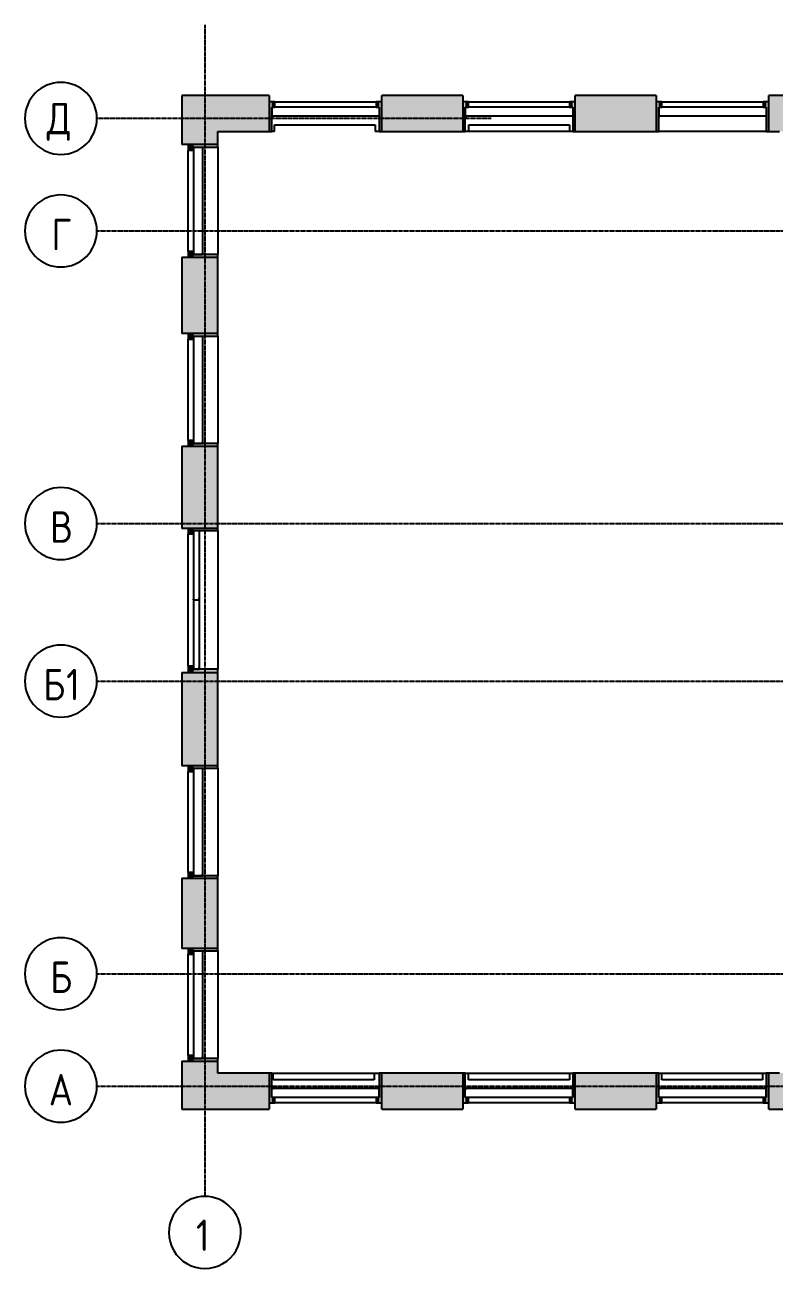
# Model space of a CAD drawing. Extents: x -4056 to 455774, y -7500 to 28668.
# Drawn here: x 113795 to 130445, y -3300 to 24363 of the extents above; entities that cross this region are included whole.
import ezdxf

# ---------------------------------------------------------------- set-up
doc = ezdxf.new("R2010")
doc.units = 0
doc.linetypes.add('ADSK_ЛИНИЯ_СЕТКИ', pattern=[21, 12, -3, 3, -3])
for name, color, linetype in [('КАРКАС_ИМПОСТ', 7, 'CONTINUOUS'), ('ОКНА', 7, 'CONTINUOUS'), ('ОСИ', 7, 'CONTINUOUS'), ('СТЕНЫ', 7, 'CONTINUOUS'), ('СТЕНЫ_РАЗРЕЗ', 7, 'CONTINUOUS')]:
    doc.layers.add(name, color=color, linetype=linetype)
doc.styles.add('GOST_COMMON_1', font='GOST Common.ttf', dxfattribs={"width": 0.9, "height": 700})

# ---------------------------------------------------------------- blocks, each defined once
blk = doc.blocks.new('*U188')
at = {"layer": 'СТЕНЫ'}
for points in [[(117284.529141, 275.135494), (117284.529141, 1075.135494), (119224.529141, 275.135494)], [(119224.529141, 275.135494), (117284.529141, 1075.135494), (119224.529141, 1075.135494)], [(121724.529141, 275.135494), (121724.529141, 1075.135494), (123524.529141, 275.135494)], [(123524.529141, 275.135494), (121724.529141, 1075.135494), (123524.529141, 1075.135494)], [(126024.529141, 275.135494), (126024.529141, 1075.135494), (127076.594351, 275.135494)], [(127076.594351, 275.135494), (126024.529141, 1075.135494), (127076.594351, 1075.135494)], [(127076.594351, 275.135494), (127076.594351, 1075.135494), (127824.529141, 275.135494)], [(127824.529141, 275.135494), (127076.594351, 1075.135494), (127824.529141, 1075.135494)], [(130324.529141, 275.135494), (130324.529141, 1075.135494), (132124.529141, 275.135494)], [(132124.529141, 275.135494), (130324.529141, 1075.135494), (132124.529141, 1075.135494)], [(134624.529141, 275.135494), (134624.529141, 1075.135494), (135004.529141, 275.135494)], [(135004.529141, 275.135494), (134624.529141, 1075.135494), (135004.529141, 1075.135494)]]:
    blk.add_solid(points, dxfattribs=at)
blk = doc.blocks.new('*U189')
at = {"layer": 'СТЕНЫ'}
for points in [[(117284.529141, 21705.135494), (117284.529141, 22795.135494), (118084.529141, 21705.135494)], [(118084.529141, 21705.135494), (117284.529141, 22795.135494), (118084.529141, 22795.135494)], [(117284.529141, 17505.135494), (117284.529141, 19205.135494), (118084.529141, 17505.135494)], [(118084.529141, 17505.135494), (117284.529141, 19205.135494), (118084.529141, 19205.135494)], [(117284.529141, 13175.135494), (117284.529141, 15005.135494), (118084.529141, 13175.135494)], [(118084.529141, 13175.135494), (117284.529141, 15005.135494), (118084.529141, 15005.135494)], [(117284.529141, 7905.135494), (117284.529141, 9975.135494), (118084.529141, 7905.135494)], [(118084.529141, 7905.135494), (117284.529141, 9975.135494), (118084.529141, 9975.135494)], [(117284.529141, 3845.135494), (117284.529141, 5405.135494), (118084.529141, 3845.135494)], [(118084.529141, 3845.135494), (117284.529141, 5405.135494), (118084.529141, 5405.135494)], [(117284.529141, 1075.135494), (117284.529141, 1345.135494), (118084.529141, 1075.135494)], [(118084.529141, 1075.135494), (117284.529141, 1345.135494), (118084.529141, 1345.135494)]]:
    blk.add_solid(points, dxfattribs=at)
blk = doc.blocks.new('*U190')
at = {"layer": 'СТЕНЫ'}
for points in [[(118084.529141, 21995.135494), (118084.529141, 22795.135494), (119224.529141, 21995.135494)], [(119224.529141, 21995.135494), (118084.529141, 22795.135494), (119224.529141, 22795.135494)], [(121724.529141, 21995.135494), (121724.529141, 22795.135494), (123524.529141, 21995.135494)], [(123524.529141, 21995.135494), (121724.529141, 22795.135494), (123524.529141, 22795.135494)], [(126024.529141, 21995.135494), (126024.529141, 22795.135494), (127076.594351, 21995.135494)], [(127076.594351, 21995.135494), (126024.529141, 22795.135494), (127076.594351, 22795.135494)], [(127076.594351, 21995.135494), (127076.594351, 22795.135494), (127824.529141, 21995.135494)], [(127824.529141, 21995.135494), (127076.594351, 22795.135494), (127824.529141, 22795.135494)], [(130324.529141, 21995.135494), (130324.529141, 22795.135494), (130564.529141, 21995.135494)], [(130564.529141, 21995.135494), (130324.529141, 22795.135494), (130564.529141, 22795.135494)], [(130564.529141, 21995.135494), (130564.529141, 22795.135494), (131244.529141, 21995.135494)], [(131244.529141, 21995.135494), (130564.529141, 22795.135494), (131244.529141, 22795.135494)], [(131244.529141, 21995.135494), (131244.529141, 22795.135494), (132124.529141, 21995.135494)], [(132124.529141, 21995.135494), (131244.529141, 22795.135494), (132124.529141, 22795.135494)], [(134624.529141, 21995.135494), (134624.529141, 22795.135494), (135804.529141, 21995.135494)], [(135804.529141, 21995.135494), (134624.529141, 22795.135494), (135804.529141, 22795.135494)]]:
    blk.add_solid(points, dxfattribs=at)
blk = doc.blocks.new('*U264')
at = {"layer": 'СТЕНЫ'}
for points in [[(127824.529141, 415.135494), (127824.529141, 1075.135494), (127879.529141, 415.135494)], [(127879.529141, 415.135494), (127824.529141, 1075.135494), (127879.529141, 1075.135494)], [(130269.529141, 415.135494), (130269.529141, 1075.135494), (130324.529141, 415.135494)], [(130324.529141, 415.135494), (130269.529141, 1075.135494), (130324.529141, 1075.135494)], [(127879.529141, 415.135494), (127879.529141, 535.135494), (127949.529141, 415.135494)], [(127949.529141, 415.135494), (127879.529141, 535.135494), (127949.529141, 535.135494)], [(130199.529141, 415.135494), (130199.529141, 535.135494), (130269.529141, 415.135494)], [(130269.529141, 415.135494), (130199.529141, 535.135494), (130269.529141, 535.135494)]]:
    blk.add_solid(points, dxfattribs=at)
blk = doc.blocks.new('*U265')
at = {"layer": 'СТЕНЫ'}
for points in [[(123524.529141, 415.135494), (123524.529141, 1075.135494), (123579.529141, 415.135494)], [(123579.529141, 415.135494), (123524.529141, 1075.135494), (123579.529141, 1075.135494)], [(125969.529141, 415.135494), (125969.529141, 1075.135494), (126024.529141, 415.135494)], [(126024.529141, 415.135494), (125969.529141, 1075.135494), (126024.529141, 1075.135494)], [(123579.529141, 415.135494), (123579.529141, 535.135494), (123649.529141, 415.135494)], [(123649.529141, 415.135494), (123579.529141, 535.135494), (123649.529141, 535.135494)], [(125899.529141, 415.135494), (125899.529141, 535.135494), (125969.529141, 415.135494)], [(125969.529141, 415.135494), (125899.529141, 535.135494), (125969.529141, 535.135494)]]:
    blk.add_solid(points, dxfattribs=at)
blk = doc.blocks.new('*U266')
at = {"layer": 'СТЕНЫ'}
for points in [[(119224.529141, 415.135494), (119224.529141, 1075.135494), (119279.529141, 415.135494)], [(119279.529141, 415.135494), (119224.529141, 1075.135494), (119279.529141, 1075.135494)], [(121669.529141, 415.135494), (121669.529141, 1075.135494), (121724.529141, 415.135494)], [(121724.529141, 415.135494), (121669.529141, 1075.135494), (121724.529141, 1075.135494)], [(119279.529141, 415.135494), (119279.529141, 535.135494), (119349.529141, 415.135494)], [(119349.529141, 415.135494), (119279.529141, 535.135494), (119349.529141, 535.135494)], [(121599.529141, 415.135494), (121599.529141, 535.135494), (121669.529141, 415.135494)], [(121669.529141, 415.135494), (121599.529141, 535.135494), (121669.529141, 535.135494)]]:
    blk.add_solid(points, dxfattribs=at)
blk = doc.blocks.new('*U267')
at = {"layer": 'СТЕНЫ'}
for points in [[(117424.529141, 3720.135494), (117424.529141, 3845.135494), (117544.529141, 3720.135494)], [(117544.529141, 3720.135494), (117424.529141, 3845.135494), (117544.529141, 3845.135494)], [(117544.529141, 3790.135494), (117544.529141, 3845.135494), (118084.529141, 3790.135494)], [(118084.529141, 3790.135494), (117544.529141, 3845.135494), (118084.529141, 3845.135494)], [(117424.529141, 1345.135494), (117424.529141, 1470.135494), (117544.529141, 1345.135494)], [(117544.529141, 1345.135494), (117424.529141, 1470.135494), (117544.529141, 1470.135494)], [(117544.529141, 1345.135494), (117544.529141, 1400.135494), (118084.529141, 1345.135494)], [(118084.529141, 1345.135494), (117544.529141, 1400.135494), (118084.529141, 1400.135494)]]:
    blk.add_solid(points, dxfattribs=at)
blk = doc.blocks.new('*U268')
at = {"layer": 'СТЕНЫ'}
for points in [[(117424.529141, 7780.135494), (117424.529141, 7905.135494), (117544.529141, 7780.135494)], [(117544.529141, 7780.135494), (117424.529141, 7905.135494), (117544.529141, 7905.135494)], [(117544.529141, 7850.135494), (117544.529141, 7905.135494), (118084.529141, 7850.135494)], [(118084.529141, 7850.135494), (117544.529141, 7905.135494), (118084.529141, 7905.135494)], [(117424.529141, 5405.135494), (117424.529141, 5530.135494), (117544.529141, 5405.135494)], [(117544.529141, 5405.135494), (117424.529141, 5530.135494), (117544.529141, 5530.135494)], [(117544.529141, 5405.135494), (117544.529141, 5460.135494), (118084.529141, 5405.135494)], [(118084.529141, 5405.135494), (117544.529141, 5460.135494), (118084.529141, 5460.135494)]]:
    blk.add_solid(points, dxfattribs=at)
blk = doc.blocks.new('*U269')
at = {"layer": 'СТЕНЫ'}
for points in [[(117424.529141, 17380.135494), (117424.529141, 17505.135494), (117544.529141, 17380.135494)], [(117544.529141, 17380.135494), (117424.529141, 17505.135494), (117544.529141, 17505.135494)], [(117544.529141, 17450.135494), (117544.529141, 17505.135494), (118084.529141, 17450.135494)], [(118084.529141, 17450.135494), (117544.529141, 17505.135494), (118084.529141, 17505.135494)], [(117424.529141, 15005.135494), (117424.529141, 15130.135494), (117544.529141, 15005.135494)], [(117544.529141, 15005.135494), (117424.529141, 15130.135494), (117544.529141, 15130.135494)], [(117544.529141, 15005.135494), (117544.529141, 15060.135494), (118084.529141, 15005.135494)], [(118084.529141, 15005.135494), (117544.529141, 15060.135494), (118084.529141, 15060.135494)]]:
    blk.add_solid(points, dxfattribs=at)
blk = doc.blocks.new('*U270')
at = {"layer": 'СТЕНЫ'}
for points in [[(117424.529141, 21580.135494), (117424.529141, 21705.135494), (117544.529141, 21580.135494)], [(117544.529141, 21580.135494), (117424.529141, 21705.135494), (117544.529141, 21705.135494)], [(117544.529141, 21650.135494), (117544.529141, 21705.135494), (118084.529141, 21650.135494)], [(118084.529141, 21650.135494), (117544.529141, 21705.135494), (118084.529141, 21705.135494)], [(117424.529141, 19205.135494), (117424.529141, 19330.135494), (117544.529141, 19205.135494)], [(117544.529141, 19205.135494), (117424.529141, 19330.135494), (117544.529141, 19330.135494)], [(117544.529141, 19205.135494), (117544.529141, 19260.135494), (118084.529141, 19205.135494)], [(118084.529141, 19205.135494), (117544.529141, 19260.135494), (118084.529141, 19260.135494)]]:
    blk.add_solid(points, dxfattribs=at)
blk = doc.blocks.new('*U271')
at = {"layer": 'СТЕНЫ'}
for points in [[(117424.529141, 13059.818526), (117424.529141, 13175.135494), (117544.529141, 13059.818526)], [(117544.529141, 13059.818526), (117424.529141, 13175.135494), (117544.529141, 13175.135494)], [(117544.529141, 13129.818526), (117544.529141, 13175.135494), (118084.529141, 13129.818526)], [(118084.529141, 13129.818526), (117544.529141, 13175.135494), (118084.529141, 13175.135494)], [(117424.529141, 9975.135494), (117424.529141, 10119.818526), (117544.529141, 9975.135494)], [(117544.529141, 9975.135494), (117424.529141, 10119.818526), (117544.529141, 10119.818526)], [(117544.529141, 9975.135494), (117544.529141, 10049.818526), (118084.529141, 9975.135494)], [(118084.529141, 9975.135494), (117544.529141, 10049.818526), (118084.529141, 10049.818526)]]:
    blk.add_solid(points, dxfattribs=at)
blk = doc.blocks.new('*U273')
at = {"layer": 'СТЕНЫ'}
for points in [[(127824.529141, 21995.135494), (127824.529141, 22655.135494), (127879.529141, 21995.135494)], [(127879.529141, 21995.135494), (127824.529141, 22655.135494), (127879.529141, 22655.135494)], [(127879.529141, 22535.135494), (127879.529141, 22655.135494), (127949.529141, 22535.135494)], [(127949.529141, 22535.135494), (127879.529141, 22655.135494), (127949.529141, 22655.135494)], [(130199.529141, 22535.135494), (130199.529141, 22655.135494), (130269.529141, 22535.135494)], [(130269.529141, 22535.135494), (130199.529141, 22655.135494), (130269.529141, 22655.135494)], [(130269.529141, 21995.135494), (130269.529141, 22655.135494), (130295.361121, 21995.135494)], [(130295.361121, 21995.135494), (130269.529141, 22655.135494), (130295.361121, 22655.135494)], [(130295.361121, 21995.135494), (130295.361121, 22655.135494), (130324.529141, 21995.135494)], [(130324.529141, 21995.135494), (130295.361121, 22655.135494), (130324.529141, 22655.135494)]]:
    blk.add_solid(points, dxfattribs=at)
blk = doc.blocks.new('*U274')
at = {"layer": 'СТЕНЫ'}
for points in [[(123524.529141, 21995.135494), (123524.529141, 22655.135494), (123579.529141, 21995.135494)], [(123579.529141, 21995.135494), (123524.529141, 22655.135494), (123579.529141, 22655.135494)], [(123579.529141, 22535.135494), (123579.529141, 22655.135494), (123649.529141, 22535.135494)], [(123649.529141, 22535.135494), (123579.529141, 22655.135494), (123649.529141, 22655.135494)], [(125899.529141, 22535.135494), (125899.529141, 22655.135494), (125969.529141, 22535.135494)], [(125969.529141, 22535.135494), (125899.529141, 22655.135494), (125969.529141, 22655.135494)], [(125969.529141, 21995.135494), (125969.529141, 22655.135494), (126024.529141, 21995.135494)], [(126024.529141, 21995.135494), (125969.529141, 22655.135494), (126024.529141, 22655.135494)]]:
    blk.add_solid(points, dxfattribs=at)
blk = doc.blocks.new('*U275')
at = {"layer": 'СТЕНЫ'}
for points in [[(119224.529141, 21995.135494), (119224.529141, 22655.135494), (119279.529141, 21995.135494)], [(119279.529141, 21995.135494), (119224.529141, 22655.135494), (119279.529141, 22655.135494)], [(119279.529141, 22535.135494), (119279.529141, 22655.135494), (119349.529141, 22535.135494)], [(119349.529141, 22535.135494), (119279.529141, 22655.135494), (119349.529141, 22655.135494)], [(121599.529141, 22535.135494), (121599.529141, 22655.135494), (121669.529141, 22535.135494)], [(121669.529141, 22535.135494), (121599.529141, 22655.135494), (121669.529141, 22655.135494)], [(121669.529141, 21995.135494), (121669.529141, 22655.135494), (121724.529141, 21995.135494)], [(121724.529141, 21995.135494), (121669.529141, 22655.135494), (121724.529141, 22655.135494)]]:
    blk.add_solid(points, dxfattribs=at)
blk = doc.blocks.new('ИРНИТУ-ОКНО-ГОСТ23166-99_E')
at = {"layer": 'КАРКАС_ИМПОСТ'}
for p, q in [((-1233.1, 210), (1156.9, 210)), ((-1233.1, 210), (-1233.1, 10)), ((-1233.1, 210), (-1198.1, 210)), ((-1233.1, 10), (1156.9, 10)), ((-1233.1, 10), (-1198.1, 10)), ((1156.9, 210), (1121.9, 210)), ((1156.9, 10), (1121.9, 10)), ((1156.9, 210), (1156.9, 10))]:
    blk.add_line(p, q, dxfattribs=at)
blk = doc.blocks.new('ИРНИТУ-ОКНО-ГОСТ23166-99_F')
at = {"layer": 'КАРКАС_ИМПОСТ'}
for p, q in [((-1233.1, -10), (1156.9, -10)), ((-1233.1, -210), (-1233.1, -10)), ((-1233.1, -10), (-1198.1, -10)), ((-1233.1, -210), (1156.9, -210)), ((-1233.1, -210), (-1198.1, -210)), ((1156.9, -10), (1121.9, -10)), ((1156.9, -210), (1121.9, -210)), ((1156.9, -210), (1156.9, -10))]:
    blk.add_line(p, q, dxfattribs=at)
blk = doc.blocks.new('ИРНИТУ-ОКНО-ГОСТ23166-99_G')
at = {"layer": 'КАРКАС_ИМПОСТ'}
for p, q in [((-808.1, -90), (731.9, -90)), ((-808.1, -210), (-808.1, -90)), ((-808.1, -90), (-773.1, -90)), ((-808.1, -210), (731.9, -210)), ((-808.1, -210), (-773.1, -210)), ((731.9, -90), (696.9, -90)), ((731.9, -210), (716.9, -210)), ((731.9, -210), (731.9, -90))]:
    blk.add_line(p, q, dxfattribs=at)
blk = doc.blocks.new('ИРНИТУ-ОКНО-ГОСТ23166-99_H')
at = {"layer": 'КАРКАС_ИМПОСТ'}
for p, q in [((-808.1, -90), (731.9, -90)), ((-808.1, -210), (-808.1, -90)), ((-808.1, -90), (-773.1, -90)), ((-808.1, -210), (731.9, -210)), ((-808.1, -210), (-793.1, -210)), ((731.9, -90), (696.9, -90)), ((731.9, -210), (696.9, -210)), ((731.9, -210), (731.9, -90))]:
    blk.add_line(p, q, dxfattribs=at)
blk = doc.blocks.new('ОСЬ_СЕТКИ_-_D8-4846-02_Б_Н')
at = {"layer": 'ОСИ'}
for start, end in [(360, 180), (180, 360)]:
    blk.add_arc((0, 0), 4, start, end, dxfattribs=at)

msp = doc.modelspace()

# ---------------------------------------------------------------- linework, layer by layer
at = {"layer": 'ОСИ', "linetype": 'ADSK_ЛИНИЯ_СЕТКИ'}
for p, q in [((117794.529141, 24363.22999), (117794.529141, -1664.353629)), ((124154.529141, 22285.135494), (115394.946566, 22285.135494)), ((115394.946566, 19785.135494), (218735.992853, 19785.135494)), ((115394.946566, 13285.135494), (218735.992853, 13285.135494)), ((115394.946566, 9785.135494), (218735.992853, 9785.135494)), ((115394.946566, 3285.135494), (218735.992853, 3285.135494)), ((115394.946566, 785.135494), (218735.992853, 785.135494))]:
    msp.add_line(p, q, dxfattribs=at)
at = {"layer": 'СТЕНЫ'}
for p, q in [((119349.529141, 22655.135494), (121599.529141, 22655.135494)), ((123649.529141, 22655.135494), (125899.529141, 22655.135494)), ((127949.529141, 22655.135494), (130199.529141, 22655.135494)), ((119339.529141, 21995.135494), (119339.529141, 22145.135494)), ((119339.529141, 22145.135494), (121579.529141, 22145.135494)), ((121579.529141, 22145.135494), (121579.529141, 21995.135494)), ((123659.529141, 21995.135494), (123659.529141, 22145.135494)), ((123659.529141, 22145.135494), (125899.529141, 22145.135494)), ((125899.529141, 22145.135494), (125899.529141, 21995.135494)), ((119339.529141, 21995.135494), (119279.529141, 21995.135494)), ((121669.529141, 21995.135494), (121579.529141, 21995.135494)), ((125969.529141, 21995.135494), (123579.529141, 21995.135494)), ((130269.529141, 21995.135494), (127879.529141, 21995.135494)), ((117424.529141, 19330.135494), (117424.529141, 21580.135494)), ((118084.529141, 21650.135494), (118084.529141, 19260.135494)), ((118084.529141, 17450.135494), (118084.529141, 15060.135494)), ((117424.529141, 15130.135494), (117424.529141, 17380.135494)), ((117424.529141, 10119.818526), (117424.529141, 13059.818526)), ((118084.529141, 13129.818526), (118084.529141, 10049.818526)), ((117424.529141, 5530.135494), (117424.529141, 7780.135494)), ((118084.529141, 7850.135494), (118084.529141, 5460.135494)), ((117424.529141, 1470.135494), (117424.529141, 3720.135494)), ((118084.529141, 3790.135494), (118084.529141, 1400.135494)), ((119279.529141, 1075.135494), (121669.529141, 1075.135494)), ((119314.529141, 925.135494), (119314.529141, 1075.135494)), ((121554.529141, 925.135494), (119314.529141, 925.135494)), ((121554.529141, 1075.135494), (121554.529141, 925.135494)), ((123579.529141, 1075.135494), (125969.529141, 1075.135494)), ((123654.529141, 925.135494), (123654.529141, 1075.135494)), ((125894.529141, 925.135494), (123654.529141, 925.135494)), ((125894.529141, 1075.135494), (125894.529141, 925.135494)), ((127879.529141, 1075.135494), (130269.529141, 1075.135494)), ((127949.529141, 925.135494), (127949.529141, 1075.135494)), ((130189.529141, 925.135494), (127949.529141, 925.135494)), ((130189.529141, 1075.135494), (130189.529141, 925.135494)), ((121599.529141, 415.135494), (119349.529141, 415.135494)), ((125899.529141, 415.135494), (123649.529141, 415.135494)), ((130199.529141, 415.135494), (127949.529141, 415.135494))]:
    msp.add_line(p, q, dxfattribs=at)
at = {"layer": 'СТЕНЫ_РАЗРЕЗ'}
for p, q in [((117284.529141, 22795.135494), (117284.529141, 21705.135494)), ((119224.529141, 22795.135494), (117284.529141, 22795.135494)), ((119224.529141, 22795.135494), (119224.529141, 21995.135494)), ((123524.529141, 22795.135494), (121724.529141, 22795.135494)), ((121724.529141, 21995.135494), (121724.529141, 22795.135494)), ((123524.529141, 22795.135494), (123524.529141, 21995.135494)), ((127824.529141, 22795.135494), (126024.529141, 22795.135494)), ((126024.529141, 21995.135494), (126024.529141, 22795.135494)), ((127824.529141, 22795.135494), (127824.529141, 21995.135494)), ((132124.529141, 22795.135494), (130324.529141, 22795.135494)), ((130324.529141, 21995.135494), (130324.529141, 22795.135494)), ((119349.529141, 22655.135494), (119224.529141, 22655.135494)), ((119279.529141, 21995.135494), (119279.529141, 22535.135494)), ((119279.529141, 22535.135494), (119349.529141, 22535.135494)), ((119349.529141, 22535.135494), (119349.529141, 22655.135494)), ((121724.529141, 22655.135494), (121599.529141, 22655.135494)), ((121599.529141, 22655.135494), (121599.529141, 22535.135494)), ((121599.529141, 22535.135494), (121669.529141, 22535.135494)), ((121669.529141, 22535.135494), (121669.529141, 21995.135494)), ((123649.529141, 22655.135494), (123524.529141, 22655.135494)), ((123579.529141, 21995.135494), (123579.529141, 22535.135494)), ((123579.529141, 22535.135494), (123649.529141, 22535.135494)), ((123649.529141, 22535.135494), (123649.529141, 22655.135494)), ((126024.529141, 22655.135494), (125899.529141, 22655.135494)), ((125899.529141, 22655.135494), (125899.529141, 22535.135494)), ((125899.529141, 22535.135494), (125969.529141, 22535.135494)), ((125969.529141, 22535.135494), (125969.529141, 21995.135494)), ((127949.529141, 22655.135494), (127824.529141, 22655.135494)), ((127879.529141, 21995.135494), (127879.529141, 22535.135494)), ((127879.529141, 22535.135494), (127949.529141, 22535.135494)), ((127949.529141, 22535.135494), (127949.529141, 22655.135494)), ((130324.529141, 22655.135494), (130199.529141, 22655.135494)), ((130199.529141, 22655.135494), (130199.529141, 22535.135494)), ((130199.529141, 22535.135494), (130269.529141, 22535.135494)), ((130269.529141, 22535.135494), (130269.529141, 21995.135494)), ((118084.529141, 21650.135494), (118084.529141, 21995.135494)), ((118084.529141, 21995.135494), (119279.529141, 21995.135494)), ((121669.529141, 21995.135494), (123579.529141, 21995.135494)), ((125969.529141, 21995.135494), (127879.529141, 21995.135494)), ((130269.529141, 21995.135494), (130564.529141, 21995.135494)), ((118084.529141, 21705.135494), (117284.529141, 21705.135494)), ((117424.529141, 21705.135494), (117424.529141, 21580.135494)), ((117424.529141, 21580.135494), (117544.529141, 21580.135494)), ((117544.529141, 21580.135494), (117544.529141, 21650.135494)), ((117544.529141, 21650.135494), (118084.529141, 21650.135494)), ((117284.529141, 19205.135494), (117284.529141, 17505.135494)), ((117284.529141, 19205.135494), (118084.529141, 19205.135494)), ((117424.529141, 19330.135494), (117424.529141, 19205.135494)), ((117544.529141, 19330.135494), (117424.529141, 19330.135494)), ((117544.529141, 19260.135494), (117544.529141, 19330.135494)), ((118084.529141, 19260.135494), (117544.529141, 19260.135494)), ((118084.529141, 17450.135494), (118084.529141, 19260.135494)), ((118084.529141, 17505.135494), (117284.529141, 17505.135494)), ((117424.529141, 17505.135494), (117424.529141, 17380.135494)), ((117544.529141, 17380.135494), (117544.529141, 17450.135494)), ((117544.529141, 17450.135494), (118084.529141, 17450.135494)), ((117424.529141, 17380.135494), (117544.529141, 17380.135494)), ((117284.529141, 15005.135494), (117284.529141, 13175.135494)), ((117284.529141, 15005.135494), (118084.529141, 15005.135494)), ((117424.529141, 15130.135494), (117424.529141, 15005.135494)), ((117544.529141, 15130.135494), (117424.529141, 15130.135494)), ((117544.529141, 15060.135494), (117544.529141, 15130.135494)), ((118084.529141, 15060.135494), (117544.529141, 15060.135494)), ((118084.529141, 13129.818526), (118084.529141, 15060.135494)), ((118084.529141, 13175.135494), (117284.529141, 13175.135494)), ((117424.529141, 13175.135494), (117424.529141, 13059.818526)), ((117424.529141, 13059.818526), (117544.529141, 13059.818526)), ((117544.529141, 13059.818526), (117544.529141, 13129.818526)), ((117544.529141, 13129.818526), (118084.529141, 13129.818526)), ((117284.529141, 9975.135494), (117284.529141, 7905.135494)), ((117284.529141, 9975.135494), (118084.529141, 9975.135494)), ((117424.529141, 10119.818526), (117424.529141, 9975.135494)), ((117544.529141, 10119.818526), (117424.529141, 10119.818526)), ((117544.529141, 10049.818526), (117544.529141, 10119.818526)), ((118084.529141, 10049.818526), (117544.529141, 10049.818526)), ((118084.529141, 7850.135494), (118084.529141, 10049.818526)), ((118084.529141, 7905.135494), (117284.529141, 7905.135494)), ((117424.529141, 7905.135494), (117424.529141, 7780.135494)), ((117424.529141, 7780.135494), (117544.529141, 7780.135494)), ((117544.529141, 7780.135494), (117544.529141, 7850.135494)), ((117544.529141, 7850.135494), (118084.529141, 7850.135494)), ((117284.529141, 5405.135494), (117284.529141, 3845.135494)), ((117284.529141, 5405.135494), (118084.529141, 5405.135494)), ((117424.529141, 5530.135494), (117424.529141, 5405.135494)), ((117544.529141, 5530.135494), (117424.529141, 5530.135494)), ((117544.529141, 5460.135494), (117544.529141, 5530.135494)), ((118084.529141, 5460.135494), (117544.529141, 5460.135494)), ((118084.529141, 3790.135494), (118084.529141, 5460.135494)), ((118084.529141, 3845.135494), (117284.529141, 3845.135494)), ((117424.529141, 3845.135494), (117424.529141, 3720.135494)), ((117424.529141, 3720.135494), (117544.529141, 3720.135494)), ((117544.529141, 3720.135494), (117544.529141, 3790.135494)), ((117544.529141, 3790.135494), (118084.529141, 3790.135494)), ((117424.529141, 1470.135494), (117424.529141, 1345.135494)), ((117544.529141, 1470.135494), (117424.529141, 1470.135494)), ((117544.529141, 1400.135494), (117544.529141, 1470.135494)), ((118084.529141, 1400.135494), (117544.529141, 1400.135494)), ((118084.529141, 1075.135494), (118084.529141, 1400.135494)), ((117284.529141, 1345.135494), (117284.529141, 275.135494)), ((117284.529141, 1345.135494), (118084.529141, 1345.135494)), ((119279.529141, 1075.135494), (118084.529141, 1075.135494)), ((119224.529141, 1075.135494), (119224.529141, 275.135494)), ((119279.529141, 535.135494), (119279.529141, 1075.135494)), ((123579.529141, 1075.135494), (121669.529141, 1075.135494)), ((121669.529141, 1075.135494), (121669.529141, 535.135494)), ((121724.529141, 275.135494), (121724.529141, 1075.135494)), ((123524.529141, 1075.135494), (123524.529141, 275.135494)), ((123579.529141, 535.135494), (123579.529141, 1075.135494)), ((127879.529141, 1075.135494), (125969.529141, 1075.135494)), ((125969.529141, 1075.135494), (125969.529141, 535.135494)), ((126024.529141, 275.135494), (126024.529141, 1075.135494)), ((127824.529141, 1075.135494), (127824.529141, 275.135494)), ((127879.529141, 535.135494), (127879.529141, 1075.135494)), ((130564.529141, 1075.135494), (130269.529141, 1075.135494)), ((130269.529141, 1075.135494), (130269.529141, 535.135494)), ((130324.529141, 275.135494), (130324.529141, 1075.135494)), ((119224.529141, 415.135494), (119349.529141, 415.135494)), ((119349.529141, 535.135494), (119279.529141, 535.135494)), ((119349.529141, 415.135494), (119349.529141, 535.135494)), ((121669.529141, 535.135494), (121599.529141, 535.135494)), ((121599.529141, 535.135494), (121599.529141, 415.135494)), ((121599.529141, 415.135494), (121724.529141, 415.135494)), ((123524.529141, 415.135494), (123649.529141, 415.135494)), ((123649.529141, 535.135494), (123579.529141, 535.135494)), ((123649.529141, 415.135494), (123649.529141, 535.135494)), ((125969.529141, 535.135494), (125899.529141, 535.135494)), ((125899.529141, 535.135494), (125899.529141, 415.135494)), ((125899.529141, 415.135494), (126024.529141, 415.135494)), ((127824.529141, 415.135494), (127949.529141, 415.135494)), ((127949.529141, 535.135494), (127879.529141, 535.135494)), ((127949.529141, 415.135494), (127949.529141, 535.135494)), ((130269.529141, 535.135494), (130199.529141, 535.135494)), ((130199.529141, 535.135494), (130199.529141, 415.135494)), ((130199.529141, 415.135494), (130324.529141, 415.135494)), ((117284.529141, 275.135494), (119224.529141, 275.135494)), ((121724.529141, 275.135494), (123524.529141, 275.135494)), ((126024.529141, 275.135494), (127824.529141, 275.135494)), ((130324.529141, 275.135494), (132124.529141, 275.135494))]:
    msp.add_line(p, q, dxfattribs=at)

# ---------------------------------------------------------------- block references
at = {"layer": 'ОКНА'}
for name, p, rotation in [('ИРНИТУ-ОКНО-ГОСТ23166-99_F', (120436.429141, 22325.135494), 180), ('ИРНИТУ-ОКНО-ГОСТ23166-99_F', (124736.429141, 22325.135494), 180), ('ИРНИТУ-ОКНО-ГОСТ23166-99_F', (129036.429141, 22325.135494), 180), ('ИРНИТУ-ОКНО-ГОСТ23166-99_F', (117754.529141, 20417.035494), 270), ('ИРНИТУ-ОКНО-ГОСТ23166-99_F', (117754.529141, 16217.035494), 270), ('ИРНИТУ-ОКНО-ГОСТ23166-99_G', (117754.529141, 12321.718526), 270), ('ИРНИТУ-ОКНО-ГОСТ23166-99_H', (117754.529141, 10781.718526), 270), ('ИРНИТУ-ОКНО-ГОСТ23166-99_F', (117754.529141, 6617.035494), 270), ('ИРНИТУ-ОКНО-ГОСТ23166-99_F', (117754.529141, 2557.035494), 270), ('ИРНИТУ-ОКНО-ГОСТ23166-99_E', (120436.429141, 745.135494), 180), ('ИРНИТУ-ОКНО-ГОСТ23166-99_E', (124736.429141, 745.135494), 180), ('ИРНИТУ-ОКНО-ГОСТ23166-99_E', (129036.429141, 745.135494), 180)]:
    msp.add_blockref(name, p, dxfattribs=dict(at, rotation=rotation))
at = {"layer": 'ОСИ', "xscale": 200, "yscale": 200, "zscale": 200}
for p, rotation in [((114594.946566, 22285.135494), 90), ((114594.946566, 19785.135494), 270), ((114594.946566, 13285.135494), 270), ((114594.946566, 9785.135494), 270), ((114594.946566, 3285.135494), 270), ((114594.946566, 785.135494), 270), ((117794.529141, -2464.353629), 180)]:
    msp.add_blockref('ОСЬ_СЕТКИ_-_D8-4846-02_Б_Н', p, dxfattribs=dict(at, rotation=rotation))
at = {"layer": 'СТЕНЫ'}
for name in ['*U189', '*U190', '*U275', '*U274', '*U273', '*U270', '*U269', '*U271', '*U268', '*U267', '*U188', '*U266', '*U265', '*U264']:
    msp.add_blockref(name, (0, 0), dxfattribs=at)

# ---------------------------------------------------------------- texts
at = {"layer": 'ОСИ', "char_height": 700, "attachment_point": 1, "style": 'GOST_COMMON_1'}
for s, insert, width in [('\\fGOST Common|b0|i0|c204|p34|;\\W.9;Д', (114281.26165, 22631.615975), 692.658), ('\\fGOST Common|b0|i0|c204|p34|;\\W.9;Г', (114384.831481, 20058.280013), 548.35425), ('\\fGOST Common|b0|i0|c204|p34|;\\W.9;В', (114355.131481, 13558.280013), 620.506125), ('\\fGOST Common|b0|i0|c204|p34|;\\W.9;Б', (114200.331481, 10058.280013), 620.506125), ('\\fGOST Common|b0|i0|c204|p34|;\\W.9;1', (114712.300231, 10058.280013), 375.18975), ('\\fGOST Common|b0|i0|c204|p34|;\\W.9;Б', (114355.131481, 3558.280013), 620.506125), ('\\fGOST Common|b0|i0|c204|p34|;\\W.9;А', (114325.431481, 1058.280013), 692.658), ('\\fGOST Common|b0|i0|c204|p34|;\\W.9;1', (117596.76116, -2176.626044), 375.18975)]:
    msp.add_mtext(s, dxfattribs=dict(at, insert=insert, width=width))

doc.saveas('drawing.dxf')
